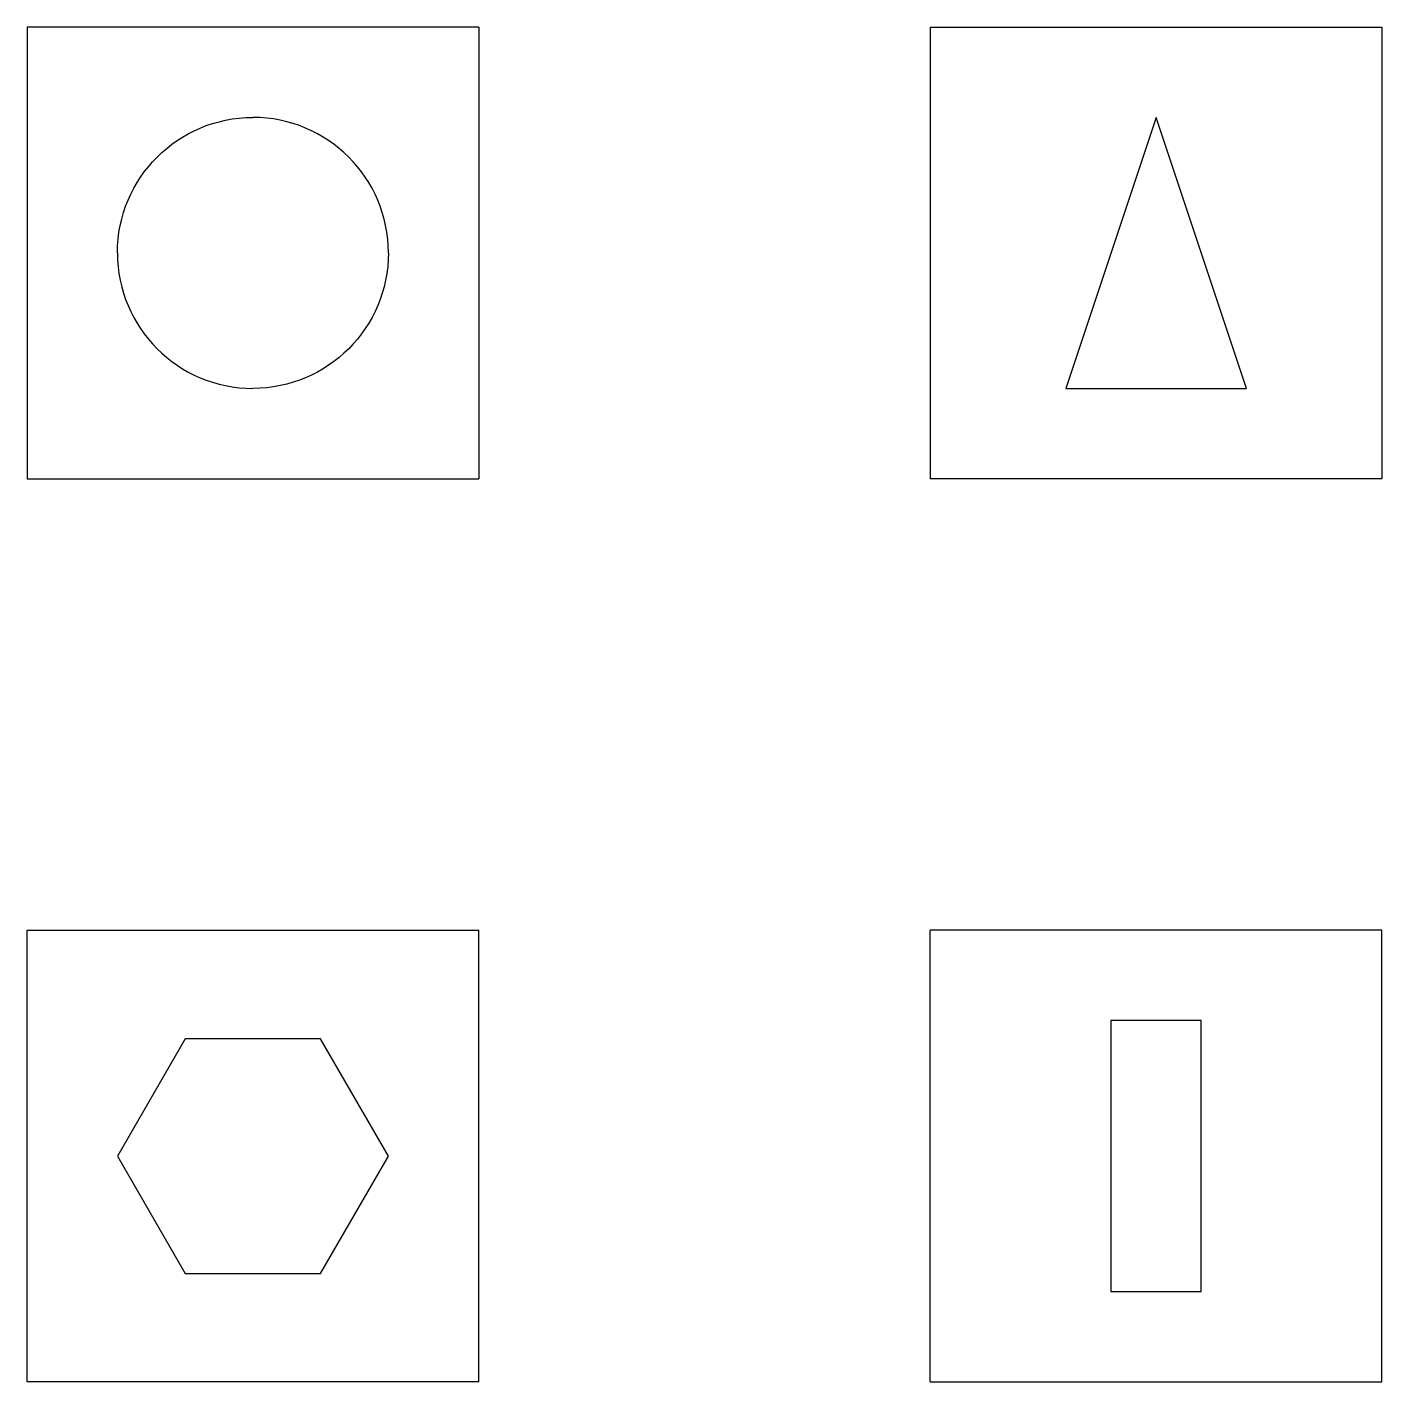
# Model space of a CAD drawing. Header units: millimetres. Extents: x -15 to 15, y -15 to 15.
import ezdxf

# ---------------------------------------------------------------- set-up
doc = ezdxf.new("R2010")
doc.units = ezdxf.units.MM
doc.header["$MEASUREMENT"] = 0
doc.layers.add('Default', color=18, linetype='Continuous', true_color=0x000000)

msp = doc.modelspace()

# ---------------------------------------------------------------- linework, layer by layer
at = {"layer": 'Default'}
for p, q in [((-15, 15), (-15, 5)), ((15, 15), (15, 5)), ((-15, 5), (-5, 5)), ((15, 5), (5, 5)), ((-15, -5), (-5, -5)), ((-15, -15), (-15, -5)), ((15, -5), (5, -5)), ((15, -15), (15, -5)), ((9, -7), (9, -13)), ((11, -7), (9, -7)), ((11, -13), (11, -7)), ((-11.5, -7.402), (-13, -10)), ((-8.5, -7.402), (-11.5, -7.402)), ((-7, -10), (-8.5, -7.402)), ((-13, -10), (-11.5, -12.598)), ((-8.5, -12.598), (-7, -10)), ((-11.5, -12.598), (-8.5, -12.598)), ((9, -13), (11, -13))]:
    msp.add_line(p, q, dxfattribs=at)
for points in [[(-5, 15), (-15, 15)], [(-5, 15), (-5, 5)], [(5, 15), (5, 5)], [(5, 15), (15, 15)], [(10, 13), (8, 7)], [(12, 7), (10, 13)], [(8, 7), (12, 7)], [(-5, -15), (-5, -5)], [(5, -15), (5, -5)], [(-5, -15), (-15, -15)], [(5, -15), (15, -15)]]:
    msp.add_lwpolyline(points, dxfattribs=at)
at = {"layer": 'Default', "extrusion": (0, 0, -1)}
for start, end in [(0, 90), (180, 270)]:
    msp.add_arc((10, 10), 3, start, end, dxfattribs=at)
at = {"layer": 'Default'}
for start, end in [(0, 90), (180, 270)]:
    msp.add_arc((-10, 10), 3, start, end, dxfattribs=at)

doc.saveas('drawing.dxf')
